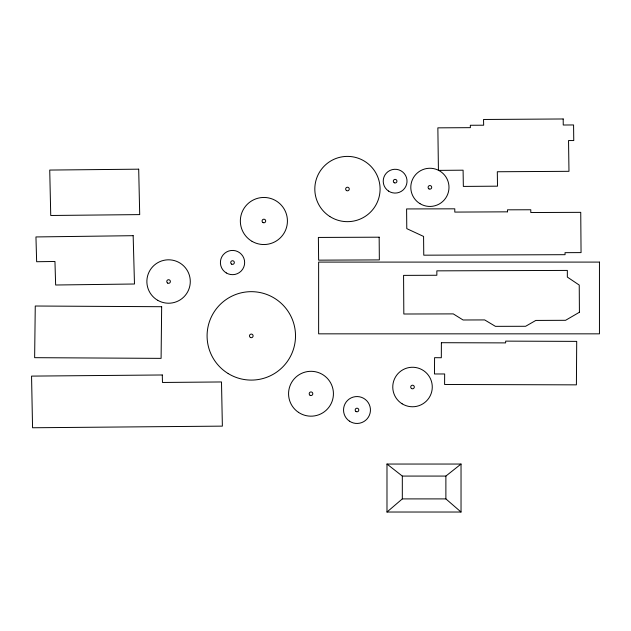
<?xml version="1.0" encoding="UTF-8"?>
<svg xmlns="http://www.w3.org/2000/svg" width="631" height="631" viewBox="0 0 631 631"><rect width="100%" height="100%" fill="white"/><g stroke="black" fill="none" stroke-linecap="round" stroke-linejoin="round"><path stroke-width="0.95" d="M386.984 512.025L402.318 498.9L445.88 498.9L461.032 512.025L461.032 464.045L386.984 464.045L386.984 512.025L461.032 512.025M386.984 464.045L402.318 476.074L445.88 476.074L461.032 464.045M445.88 476.074L445.88 498.9M402.318 476.074L402.318 498.9M441.385 342.704L441.321 357.738L434.585 357.674L434.459 373.97L444.658 373.97L444.595 384.476L576.403 384.855L576.71 341.379L505.683 341.126L505.62 342.893L441.385 342.704M161.662 306.713L161.094 358.369L34.634 357.674L35.265 306.019L161.662 306.713M579.416 312.25L565.581 320.303L535.822 320.43L525.623 326.282L495.43 326.345L484.671 319.925L463.091 319.988L453.271 313.891L403.824 314.009L403.572 275.384L436.849 275.258L436.849 270.849L567.34 270.415L567.34 277.08L579.234 285.07L579.416 312.25M133.157 235.686L35.951 236.94L36.645 261.731L54.952 261.479L55.646 285.007L134.482 284.005L133.157 235.686M138.694 169.179L49.731 170.062L50.74 215.486L139.703 214.603L138.694 169.179M162.285 374.98L31.55 376.108L32.56 427.763L222.372 426.13L221.489 381.96L162.475 382.465L162.285 374.98M563.191 118.975L483.535 119.48L483.661 125.206L470.324 125.269L470.387 127.659L437.859 127.848L438.427 170.378L463.091 170.189L463.343 186.421L497.504 186.169L497.315 171.758L568.973 171.316L568.539 140.555L573.76 140.555L573.571 124.954L563.246 125.017L563.191 118.975M507.505 211.835L454.785 212.087L454.785 208.822L406.593 208.94L406.782 228.635L423.575 236.436L423.764 255.184L565.076 254.687L565.013 252.668L581.056 252.605L580.741 212.339L530.789 212.529L530.789 209.76L507.505 209.823L507.505 211.835M379.16 237.193L318.379 237.445L318.631 260.153L379.349 259.909L379.16 237.193M599.45 262.094L318.631 262.094L318.631 333.838L599.45 333.838L599.45 262.094M428.993 188.914A1.806 1.806 0 0 0 431.707 187.344A1.806 1.806 0 0 0 428.993 185.782A1.806 1.806 0 0 0 428.993 188.914M394.225 182.745A1.806 1.806 0 0 0 396.938 181.176A1.806 1.806 0 0 0 394.225 179.614A1.806 1.806 0 0 0 394.225 182.745M346.553 190.594A1.806 1.806 0 0 0 349.266 189.032A1.806 1.806 0 0 0 346.553 187.462A1.806 1.806 0 0 0 346.553 190.594M167.672 283.082A1.806 1.806 0 0 0 170.386 281.513A1.806 1.806 0 0 0 167.672 279.951A1.806 1.806 0 0 0 167.672 283.082M250.397 337.451A1.806 1.806 0 0 0 253.11 335.881A1.806 1.806 0 0 0 250.397 334.312A1.806 1.806 0 0 0 250.397 337.451M262.985 222.569A1.806 1.806 0 0 0 265.698 221A1.806 1.806 0 0 0 262.985 219.43A1.806 1.806 0 0 0 262.985 222.569M231.616 264.113A1.806 1.806 0 0 0 234.338 262.551A1.806 1.806 0 0 0 231.616 260.982A1.806 1.806 0 0 0 231.616 264.113M310.097 395.306A1.806 1.806 0 0 0 312.81 393.744A1.806 1.806 0 0 0 310.097 392.174A1.806 1.806 0 0 0 310.097 395.306M355.979 411.507A1.806 1.806 0 0 0 358.794 410.134A1.806 1.806 0 0 0 356.2 408.375A1.806 1.806 0 0 0 355.979 411.507M298.424 412.319A22.432 22.432 0 0 0 333.373 395.345A22.432 22.432 0 0 0 301.2 373.56A22.432 22.432 0 0 0 298.424 412.319M402.144 403.824A19.758 19.758 0 0 0 432.267 387.584A19.758 19.758 0 0 0 403.138 369.624A19.758 19.758 0 0 0 402.144 403.824M349.448 421.153A13.464 13.464 0 0 0 370.413 410.962A13.464 13.464 0 0 0 351.112 397.901A13.464 13.464 0 0 0 349.448 421.153M419.978 203.663A19.088 19.088 0 0 0 448.988 187.786A19.088 19.088 0 0 0 420.735 170.599A19.088 19.088 0 0 0 419.978 203.663M388.467 191.035A11.894 11.894 0 0 0 406.995 182.02A11.894 11.894 0 0 0 389.919 170.48A11.894 11.894 0 0 0 388.467 191.035M329.824 216.496A32.638 32.638 0 0 0 380.051 190.562A32.638 32.638 0 0 0 332.482 160.029A32.638 32.638 0 0 0 329.824 216.496M252.077 241.365A23.544 23.544 0 0 0 287.428 221.039A23.544 23.544 0 0 0 252.155 200.587A23.544 23.544 0 0 0 252.077 241.365M157.726 300.317A21.706 21.706 0 0 0 190.286 281.513A21.706 21.706 0 0 0 157.726 262.717A21.706 21.706 0 0 0 157.726 300.317M226.292 272.947A12.123 12.123 0 0 0 244.647 262.741A12.123 12.123 0 0 0 226.632 251.95A12.123 12.123 0 0 0 226.292 272.947M228.185 373.568A44.209 44.209 0 0 0 295.497 337.057A44.209 44.209 0 0 0 230.212 297.02A44.209 44.209 0 0 0 228.185 373.568M411.609 388.578A1.806 1.806 0 0 0 414.322 387.008A1.806 1.806 0 0 0 411.609 385.446A1.806 1.806 0 0 0 411.609 388.578"/></g></svg>
